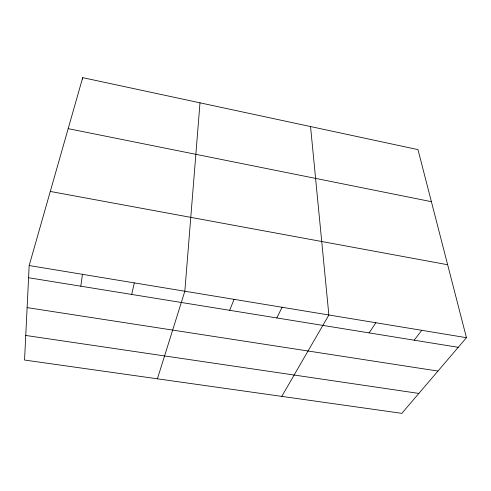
<?xml version="1.0" encoding="UTF-8"?>
<svg xmlns="http://www.w3.org/2000/svg" width="491" height="491" viewBox="0 0 491 491"><rect width="100%" height="100%" fill="white"/><g stroke="black" fill="none" stroke-linecap="round" stroke-linejoin="round"><path stroke-width="0.74" d="M29.178 265.539L24.55 360.038L401.841 413.348L466.45 337.691L417.982 149.62L82.703 77.652L29.178 265.539L466.45 337.691M199.997 102.828L184.831 291.224L157.408 378.813M82.549 79.161L82.703 77.652M80.812 286.204L82.439 274.328M131.705 294.44L134.307 282.89M229.671 310.306L234.072 299.35M276.838 317.947L282.067 307.268M281.773 396.384L328.872 314.995L310.545 126.555M369.097 332.886L375.891 322.753M414.208 340.189L421.738 330.314M25.753 335.457L418.854 393.426M27.115 307.611L437.954 371.061M28.576 277.74L458.226 347.321M50.285 191.447L447.651 264.735M68.175 128.654L431.399 201.678"/></g></svg>
